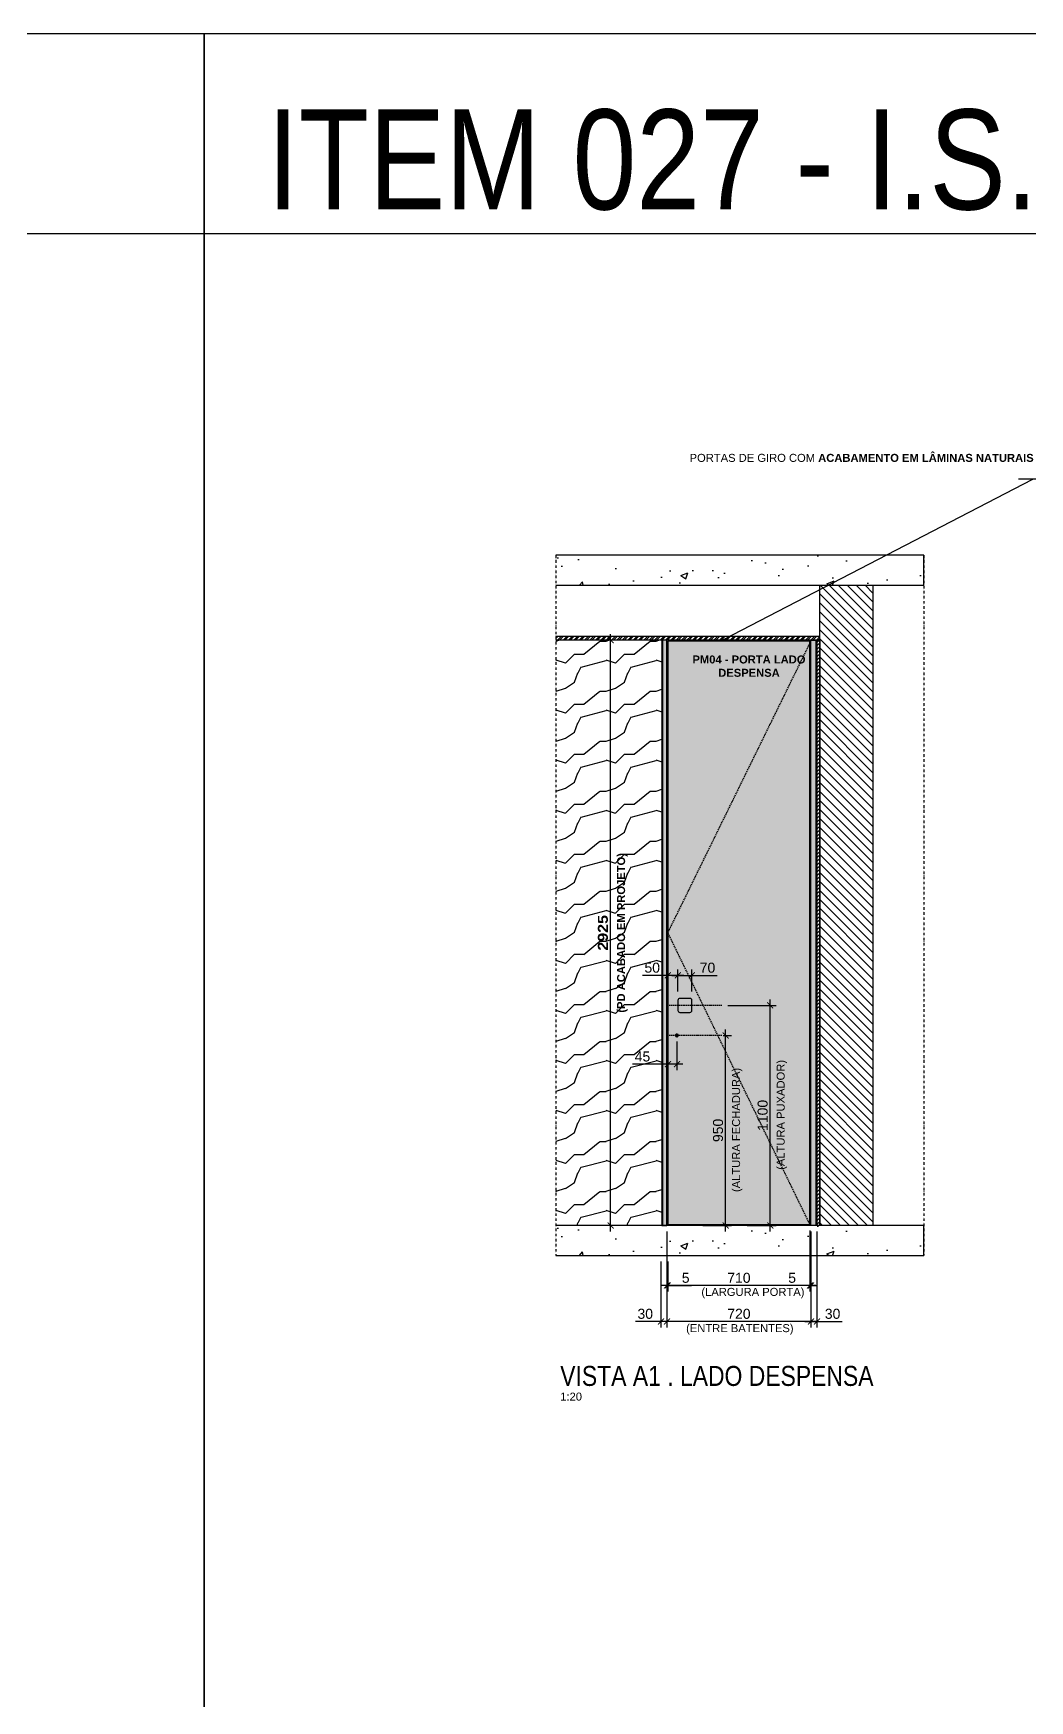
# Model space of a CAD drawing. Header units: millimetres. Extents: x -63251 to 507826, y 5339 to 217512.
# Drawn here: x 74639 to 79619, y 91114 to 99447 of the extents above; entities that cross this region are included whole.
import ezdxf
from ezdxf import colors
from ezdxf.entities.mleader import LeaderData, LeaderLine
from ezdxf.math import Vec2, Vec3

# ---------------------------------------------------------------- set-up
doc = ezdxf.new("R2010")
doc.units = ezdxf.units.MM
doc.header["$PDMODE"] = 3
doc.linetypes.add('TRAÇO 1-1', pattern=[9.525, 6.35, -3.175])
doc.linetypes.add('TRAÇO E PONTO 1-1', pattern=[25.4, 12.7, -6.35, 0, -6.35])
for name, color, linetype in [('COTAS', 9, 'Continuous'), ('DB 1475.24 - Amanda Rosales e Bruno Haidar - Terreo - Obra$0$ARQ-PISO-01', 8, 'Continuous'), ('FERRAGEM', 3, 'Continuous'), ('GESSO', 1, 'Continuous'), ('HACHURA', 21, 'Continuous'), ('LAYOUT', 4, 'Continuous'), ('MARCENARIA', 4, 'Continuous'), ('MARCENARIA . M', 4, 'Continuous'), ('PAREDE', 94, 'Continuous'), ('PROJEÇÃO', 8, 'Continuous'), ('TEXTO', 105, 'Continuous'), ('TEXTO TRAÇO PONTO', 105, 'TRAÇO E PONTO 1-1')]:
    doc.layers.add(name, color=color, linetype=linetype)
doc.styles.add('1-1', font='arial.ttf', dxfattribs={"height": 0.2})
doc.styles.add('MEDIDA OFICIAL', font='ariblk.ttf')
doc.styles.add('PADRÃO', font='arial.ttf')
doc.styles.add('TITULO', font='swissck.ttf')
doc.dimstyles.new('1-20', dxfattribs={"dimscale": 20, "dimtxt": 2.5, "dimasz": 1.5, "dimexe": 1.5, "dimexo": 1.5, "dimtad": 1, "dimtxsty": 'PADRÃO', "dimblk": 'ARCHTICK', "dimcen": 2.5, "dimdle": 1.5, "dimclrd": 9, "dimclre": 9, "dimclrt": 6, "dimadec": 0, "dimazin": 0, "dimtfac": 1, "dimtmove": 0, "dimatfit": 3, "dimfxl": 1.25, "dimlwd": -1, "dimlwe": -1, "dimarcsym": 0})
doc.dimstyles.new('Med. Ofic.1-20', dxfattribs={"dimscale": 20, "dimtxt": 2.5, "dimasz": 1.5, "dimexe": 1.5, "dimexo": 1.5, "dimtad": 1, "dimtxsty": 'MEDIDA OFICIAL', "dimblk": 'ARCHTICK', "dimcen": 2.5, "dimdle": 1.5, "dimclrd": 9, "dimclre": 9, "dimclrt": 10, "dimadec": 0, "dimazin": 0, "dimtfac": 1, "dimtmove": 0, "dimatfit": 3, "dimfxl": 1.25, "dimlwd": -1, "dimlwe": -1, "dimarcsym": 0})

# ---------------------------------------------------------------- blocks, each defined once
blk = doc.blocks.new('_ArchTick')
at = {"color": 0, "linetype": 'ByBlock', "const_width": 0.15}
blk.add_lwpolyline([(-0.5, -0.5), (0.5, 0.5)], dxfattribs=at)
blk = doc.blocks.new('*D1484')
at = {"layer": 'COTAS', "color": 9, "linetype": 'Continuous', "ltscale": 0.4, "transparency": 16777216}
blk.add_line((77524.4, 93459), (77524.4, 96444), dxfattribs=at)
at = {"layer": 'COTAS', "color": 9, "ltscale": 0.4, "transparency": 16777216}
for p, q in [((77674.4, 96414), (77494.4, 96414)), ((77674.4, 93489), (77494.4, 93489))]:
    blk.add_line(p, q, dxfattribs=at)
at = {"layer": 'Defpoints', "color": 0, "ltscale": 0.4, "transparency": 16777216}
for p in [(77524.4, 96414), (77704.4, 96414), (77704.4, 93489)]:
    blk.add_point(p, dxfattribs=at)
at = {"layer": 'COTAS', "color": 9, "ltscale": 0.4, "transparency": 16777216, "xscale": 30, "yscale": 30, "zscale": 30}
for p, rotation in [((77524.4, 96414), 90), ((77524.4, 93489), 270)]:
    blk.add_blockref('_ArchTick', p, dxfattribs=dict(at, rotation=rotation))
at = {"layer": 'COTAS', "color": 10, "ltscale": 0.4, "transparency": 16777216, "insert": (77486, 94951.5), "char_height": 50, "attachment_point": 5, "rotation": 90, "style": 'MEDIDA OFICIAL'}
blk.add_mtext('2925', dxfattribs=at)
blk = doc.blocks.new('*D1485')
at = {"layer": 'Defpoints', "color": 0, "transparency": 16777216}
for p in [(78520.8, 93494), (77810.8, 93339), (77810.8, 93189)]:
    blk.add_point(p, dxfattribs=at)
at = {"layer": 'PAREDE', "color": 9, "transparency": 16777216}
for p, q in [((78520.8, 93464), (78520.8, 93159)), ((77810.8, 93309), (77810.8, 93159)), ((78550.8, 93189), (77780.8, 93189))]:
    blk.add_line(p, q, dxfattribs=at)
at = {"layer": 'PAREDE', "color": 9, "transparency": 16777216, "xscale": 30, "yscale": 30, "zscale": 30, "rotation": 180}
blk.add_blockref('_ArchTick', (77810.8, 93189), dxfattribs=at)
at = {"layer": 'PAREDE', "color": 9, "transparency": 16777216, "xscale": 30, "yscale": 30, "zscale": 30}
blk.add_blockref('_ArchTick', (78520.8, 93189), dxfattribs=at)
at = {"layer": 'PAREDE', "color": 6, "transparency": 16777216, "insert": (78165.8, 93227), "char_height": 50, "attachment_point": 5, "style": 'PADRÃO'}
blk.add_mtext('710', dxfattribs=at)
blk = doc.blocks.new('*D1486')
at = {"layer": 'Defpoints', "color": 0, "transparency": 16777216}
for p in [(77805.8, 93339), (77810.8, 93339), (77810.8, 93189)]:
    blk.add_point(p, dxfattribs=at)
at = {"layer": 'PAREDE', "color": 9, "transparency": 16777216}
for p, q in [((77805.8, 93309), (77805.8, 93159)), ((77810.8, 93309), (77810.8, 93159)), ((77805.8, 93189), (77775.8, 93189)), ((77805.8, 93189), (77810.8, 93189)), ((77810.8, 93189), (77928.9, 93189))]:
    blk.add_line(p, q, dxfattribs=at)
at = {"layer": 'PAREDE', "color": 9, "transparency": 16777216, "xscale": 30, "yscale": 30, "zscale": 30}
blk.add_blockref('_ArchTick', (77805.8, 93189), dxfattribs=at)
at = {"layer": 'PAREDE', "color": 9, "transparency": 16777216, "xscale": 30, "yscale": 30, "zscale": 30, "rotation": 180}
blk.add_blockref('_ArchTick', (77810.8, 93189), dxfattribs=at)
at = {"layer": 'PAREDE', "color": 6, "transparency": 16777216, "insert": (77899.8, 93226.9), "char_height": 50, "attachment_point": 5, "style": 'PADRÃO'}
blk.add_mtext('5', dxfattribs=at)
blk = doc.blocks.new('*D1487')
at = {"layer": 'Defpoints', "color": 0, "transparency": 16777216}
for p in [(78520.8, 93494), (78525.8, 93489), (78520.8, 93189)]:
    blk.add_point(p, dxfattribs=at)
at = {"layer": 'PAREDE', "color": 9, "transparency": 16777216}
for p, q in [((78520.8, 93464), (78520.8, 93159)), ((78525.8, 93459), (78525.8, 93159)), ((78520.8, 93189), (78402.6, 93189)), ((78525.8, 93189), (78520.8, 93189)), ((78525.8, 93189), (78555.8, 93189))]:
    blk.add_line(p, q, dxfattribs=at)
at = {"layer": 'PAREDE', "color": 9, "transparency": 16777216, "xscale": 30, "yscale": 30, "zscale": 30}
blk.add_blockref('_ArchTick', (78520.8, 93189), dxfattribs=at)
at = {"layer": 'PAREDE', "color": 9, "transparency": 16777216, "xscale": 30, "yscale": 30, "zscale": 30, "rotation": 180}
blk.add_blockref('_ArchTick', (78525.8, 93189), dxfattribs=at)
at = {"layer": 'PAREDE', "color": 6, "transparency": 16777216, "insert": (78431.7, 93226.9), "char_height": 50, "attachment_point": 5, "style": 'PADRÃO'}
blk.add_mtext('5', dxfattribs=at)
blk = doc.blocks.new('*D1488')
at = {"layer": 'Defpoints', "color": 0, "transparency": 16777216}
for p in [(77805.8, 93489), (78525.8, 93489), (77805.8, 93009)]:
    blk.add_point(p, dxfattribs=at)
at = {"layer": 'PAREDE', "color": 9, "transparency": 16777216}
for p, q in [((77805.8, 93459), (77805.8, 92979)), ((78525.8, 93459), (78525.8, 92979)), ((78555.8, 93009), (77775.8, 93009))]:
    blk.add_line(p, q, dxfattribs=at)
at = {"layer": 'PAREDE', "color": 9, "transparency": 16777216, "xscale": 30, "yscale": 30, "zscale": 30, "rotation": 180}
blk.add_blockref('_ArchTick', (77805.8, 93009), dxfattribs=at)
at = {"layer": 'PAREDE', "color": 9, "transparency": 16777216, "xscale": 30, "yscale": 30, "zscale": 30}
blk.add_blockref('_ArchTick', (78525.8, 93009), dxfattribs=at)
at = {"layer": 'PAREDE', "color": 6, "transparency": 16777216, "insert": (78165.8, 93047), "char_height": 50, "attachment_point": 5, "style": 'PADRÃO'}
blk.add_mtext('720', dxfattribs=at)
blk = doc.blocks.new('*D1489')
at = {"layer": 'Defpoints', "color": 0, "transparency": 16777216}
for p in [(77775.8, 93339), (77805.8, 93339), (77775.8, 93009)]:
    blk.add_point(p, dxfattribs=at)
at = {"layer": 'PAREDE', "color": 9, "transparency": 16777216}
for p, q in [((77775.8, 93309), (77775.8, 92979)), ((77805.8, 93309), (77805.8, 92979)), ((77775.8, 93009), (77649.3, 93009)), ((77835.8, 93009), (77775.8, 93009))]:
    blk.add_line(p, q, dxfattribs=at)
at = {"layer": 'PAREDE', "color": 9, "transparency": 16777216, "xscale": 30, "yscale": 30, "zscale": 30, "rotation": 180}
blk.add_blockref('_ArchTick', (77775.8, 93009), dxfattribs=at)
at = {"layer": 'PAREDE', "color": 9, "transparency": 16777216, "xscale": 30, "yscale": 30, "zscale": 30}
blk.add_blockref('_ArchTick', (77805.8, 93009), dxfattribs=at)
at = {"layer": 'PAREDE', "color": 6, "transparency": 16777216, "insert": (77697.6, 93047), "char_height": 50, "attachment_point": 5, "style": 'PADRÃO'}
blk.add_mtext('30', dxfattribs=at)
blk = doc.blocks.new('*D1490')
at = {"layer": 'Defpoints', "color": 0, "transparency": 16777216}
for p in [(78525.8, 93489), (78555.8, 93489), (78555.8, 93009)]:
    blk.add_point(p, dxfattribs=at)
at = {"layer": 'PAREDE', "color": 9, "transparency": 16777216}
for p, q in [((78525.8, 93459), (78525.8, 92979)), ((78555.8, 93459), (78555.8, 92979)), ((78495.8, 93009), (78555.8, 93009)), ((78555.8, 93009), (78682.2, 93009))]:
    blk.add_line(p, q, dxfattribs=at)
at = {"layer": 'PAREDE', "color": 9, "transparency": 16777216, "xscale": 30, "yscale": 30, "zscale": 30, "rotation": 180}
blk.add_blockref('_ArchTick', (78525.8, 93009), dxfattribs=at)
at = {"layer": 'PAREDE', "color": 9, "transparency": 16777216, "xscale": 30, "yscale": 30, "zscale": 30}
blk.add_blockref('_ArchTick', (78555.8, 93009), dxfattribs=at)
at = {"layer": 'PAREDE', "color": 6, "transparency": 16777216, "insert": (78634, 93047), "char_height": 50, "attachment_point": 5, "style": 'PADRÃO'}
blk.add_mtext('30', dxfattribs=at)
blk = doc.blocks.new('*D1517')
at = {"layer": 'Defpoints', "color": 0, "transparency": 16777216}
for p in [(78080.1, 94589), (78322.5, 94589), (78177.7, 93489)]:
    blk.add_point(p, dxfattribs=at)
at = {"layer": 'PAREDE', "color": 9, "transparency": 16777216}
for p, q in [((78110.1, 94589), (78352.5, 94589)), ((78322.5, 93459), (78322.5, 94619)), ((78207.7, 93489), (78352.5, 93489))]:
    blk.add_line(p, q, dxfattribs=at)
at = {"layer": 'PAREDE', "color": 9, "transparency": 16777216, "xscale": 30, "yscale": 30, "zscale": 30}
for p, rotation in [((78322.5, 94589), 90), ((78322.5, 93489), 270)]:
    blk.add_blockref('_ArchTick', p, dxfattribs=dict(at, rotation=rotation))
at = {"layer": 'PAREDE', "color": 6, "transparency": 16777216, "insert": (78284.5, 94039), "char_height": 50, "attachment_point": 5, "rotation": 90, "style": 'PADRÃO'}
blk.add_mtext('1100', dxfattribs=at)
blk = doc.blocks.new('*D1518')
at = {"layer": 'Defpoints', "color": 0, "transparency": 16777216}
for p in [(77810.8, 94739), (77810.8, 94589), (77860.8, 94629)]:
    blk.add_point(p, dxfattribs=at)
at = {"layer": 'PAREDE', "color": 9, "transparency": 16777216}
for p, q in [((77810.8, 94619), (77810.8, 94769)), ((77860.8, 94659), (77860.8, 94769)), ((77810.8, 94739), (77684.3, 94739)), ((77890.8, 94739), (77810.8, 94739))]:
    blk.add_line(p, q, dxfattribs=at)
at = {"layer": 'PAREDE', "color": 9, "transparency": 16777216, "xscale": 30, "yscale": 30, "zscale": 30, "rotation": 180}
blk.add_blockref('_ArchTick', (77810.8, 94739), dxfattribs=at)
at = {"layer": 'PAREDE', "color": 9, "transparency": 16777216, "xscale": 30, "yscale": 30, "zscale": 30}
blk.add_blockref('_ArchTick', (77860.8, 94739), dxfattribs=at)
at = {"layer": 'PAREDE', "color": 6, "transparency": 16777216, "insert": (77732.5, 94777), "char_height": 50, "attachment_point": 5, "style": 'PADRÃO'}
blk.add_mtext('50', dxfattribs=at)
blk = doc.blocks.new('*D1519')
at = {"layer": 'Defpoints', "color": 0, "transparency": 16777216}
for p in [(77810.8, 94439), (77855.8, 94439), (77810.8, 94295.1)]:
    blk.add_point(p, dxfattribs=at)
at = {"layer": 'PAREDE', "color": 9, "transparency": 16777216}
for p, q in [((77810.8, 94409), (77810.8, 94265.1)), ((77855.8, 94409), (77855.8, 94265.1)), ((77810.8, 94295.1), (77634.3, 94295.1)), ((77885.8, 94295.1), (77810.8, 94295.1))]:
    blk.add_line(p, q, dxfattribs=at)
at = {"layer": 'PAREDE', "color": 9, "transparency": 16777216, "xscale": 30, "yscale": 30, "zscale": 30, "rotation": 180}
blk.add_blockref('_ArchTick', (77810.8, 94295.1), dxfattribs=at)
at = {"layer": 'PAREDE', "color": 9, "transparency": 16777216, "xscale": 30, "yscale": 30, "zscale": 30}
blk.add_blockref('_ArchTick', (77855.8, 94295.1), dxfattribs=at)
at = {"layer": 'PAREDE', "color": 6, "transparency": 16777216, "insert": (77683.8, 94333.1), "char_height": 50, "attachment_point": 5, "style": 'PADRÃO'}
blk.add_mtext('45', dxfattribs=at)
blk = doc.blocks.new('*D1520')
at = {"layer": 'Defpoints', "color": 0, "transparency": 16777216}
for p in [(78057.1, 94439), (78099.5, 94439), (77954.7, 93489)]:
    blk.add_point(p, dxfattribs=at)
at = {"layer": 'PAREDE', "color": 9, "transparency": 16777216}
for p, q in [((78087.1, 94439), (78129.5, 94439)), ((78099.5, 93459), (78099.5, 94469)), ((77984.7, 93489), (78129.5, 93489))]:
    blk.add_line(p, q, dxfattribs=at)
at = {"layer": 'PAREDE', "color": 9, "transparency": 16777216, "xscale": 30, "yscale": 30, "zscale": 30}
for p, rotation in [((78099.5, 94439), 90), ((78099.5, 93489), 270)]:
    blk.add_blockref('_ArchTick', p, dxfattribs=dict(at, rotation=rotation))
at = {"layer": 'PAREDE', "color": 6, "transparency": 16777216, "insert": (78061.5, 93964), "char_height": 50, "attachment_point": 5, "rotation": 90, "style": 'PADRÃO'}
blk.add_mtext('950', dxfattribs=at)
blk = doc.blocks.new('*D910')
at = {"layer": 'Defpoints', "color": 0, "transparency": 16777216}
for p in [(77930.8, 94739), (77860.8, 94629), (77930.8, 94629)]:
    blk.add_point(p, dxfattribs=at)
at = {"layer": 'PAREDE', "color": 9, "transparency": 16777216}
for p, q in [((77860.8, 94659), (77860.8, 94769)), ((77930.8, 94659), (77930.8, 94769)), ((77830.8, 94739), (77930.8, 94739)), ((77930.8, 94739), (78056.8, 94739))]:
    blk.add_line(p, q, dxfattribs=at)
at = {"layer": 'PAREDE', "color": 9, "transparency": 16777216, "xscale": 30, "yscale": 30, "zscale": 30, "rotation": 180}
blk.add_blockref('_ArchTick', (77860.8, 94739), dxfattribs=at)
at = {"layer": 'PAREDE', "color": 9, "transparency": 16777216, "xscale": 30, "yscale": 30, "zscale": 30}
blk.add_blockref('_ArchTick', (77930.8, 94739), dxfattribs=at)
at = {"layer": 'PAREDE', "color": 6, "transparency": 16777216, "insert": (78008.8, 94777), "char_height": 50, "attachment_point": 5, "style": 'PADRÃO'}
blk.add_mtext('70', dxfattribs=at)

msp = doc.modelspace()

# ---------------------------------------------------------------- hatches: boundary and pattern name
at = {"layer": 'DB 1475.24 - Amanda Rosales e Bruno Haidar - Terreo - Obra$0$ARQ-PISO-01'}
h = msp.add_hatch(dxfattribs=at)
h.set_pattern_fill('ANSI31', color=256, scale=10, angle=450)
h.set_pattern_definition([(135, (191142.514, 37865.43), (-22.45064, -22.45064), [])])
h.paths.add_polyline_path([(78570.76, 96688.952), (78570.76, 93488.952), (78835.76, 93488.952), (78835.76, 96688.952)])
at = {"layer": 'GESSO'}
h = msp.add_hatch(dxfattribs=at)
h.set_pattern_fill('ANSI31', color=256, scale=4)
h.set_pattern_definition([(45, (-363265.324, 70224.458), (-8.98025612, 8.98025612), [])])
h.paths.add_polyline_path([(78570.76, 96413.952), (78555.76, 96413.952), (78555.76, 93488.952), (78570.76, 93488.952)])
at = {"layer": 'HACHURA'}
h = msp.add_hatch(dxfattribs=at)
h.set_pattern_fill('AR-CONC', color=21, scale=2)
h.set_pattern_definition([(50, (34196.8, 74136.82), (364.3693, -31.8782), [38.1, -419.1]), (355, (34196.8, 74136.82), (-70.4868, 382.1137), [30.48, -335.2812]), (100.45144, (34227.16, 74134.17), (293.8825, 350.2355), [32.38, -356.1805]), (46.1842, (34196.8, 74238.42), (542.158, -84.0847), [57.15, -628.65]), (96.6356, (34242, 74231.4), (474.808, 494.852), [48.57, -534.271]), (351.1842, (34196.8, 74238.4), (474.808, 494.852), [45.72, -502.9195]), (21, (34247.6, 74213.02), (303.2288, -204.5304), [38.1, -419.1]), (326, (34247.6, 74213.02), (123.604, 368.376), [30.48, -335.28]), (71.45144, (34272.87, 74195.98), (426.8328, 163.8455), [32.38, -356.18]), (37.5, (34196.8, 74136.82), (6.1772, 169.11008), [0, -331.216, 0, -340.36, 0, -336.55]), (7.5, (34196.8, 74136.82), (133.6393, 200.36115), [0, -194.056, 0, -323.596, 0, -128.27]), (327.5, (34083.51, 74136.82), (271.1812, -11.4575), [0, -127, 0, -396.24, 0, -525.78]), (317.5, (34032.71, 74136.82), (296.2584, 50.853), [0, -165.1, 0, -263.144, 0, -373.38])])
h.paths.add_polyline_path([(77250.765, 96838.952), (77250.765, 96688.952), (79092.753, 96688.952), (79092.753, 96838.952)])
h = msp.add_hatch(dxfattribs=at)
h.set_pattern_fill('ANSI32', color=8, scale=2)
h.set_pattern_definition([(45, (34196.797, 71185.824), (-13.470384, 13.470384), []), (45, (34205.777, 71185.824), (-13.470384, 13.470384), [])])
h.paths.add_polyline_path([(77250.765, 96433.952), (77250.765, 96413.952), (78570.76, 96413.952), (78570.76, 96433.952)])
at = {"layer": 'HACHURA', "ltscale": 0.3}
h = msp.add_hatch(dxfattribs=at)
h.set_pattern_fill('LEGNO5', color=21, scale=250, angle=90, pattern_type=2)
h.set_pattern_definition([(63.4349, (-140, 1e-11), (-250.00033, -249.99979), [33.541, -525.476]), (14.5742, (-125, 30), (-6750.00055216, -1749.99822292), [129.156, -12786.4355]), (342.4744, (-250, 62.5), (3999.9992282, -1250.0020671), [49.81225, -4931.4025]), (45, (-202.5, 47.5), (7e-14, 250.00008), [63.6395, -289.91375]), (0, (-157.5, 92.5), (250, 250), [47.5, -202.5]), (39.0939, (-110, 92.5), (2749.9984775, 2250.0020078), [103.07775, -5050.8045]), (0, (-30, 157.5), (250, 250), [30, -220]), (17.5256, (-250, 157.5), (-3999.9992282, -1250.0020671), [49.81225, -4931.4025]), (33.6901, (-202.5, 172.5), (-499.99989, -250.000334), [54.08325, -847.3045]), (69.7751, (-157.5, 202.5), (1000.0020839, 2749.9993161), [50.62125, -5011.493])])
h.paths.add_polyline_path([(77780.76, 96413.952), (77250.765, 96413.952), (77250.765, 93488.952), (77780.76, 93488.952)])
at = {"layer": 'HACHURA', "true_color": 0xba9673}
h = msp.add_hatch(color=33, dxfattribs=at)
h.dxf.hatch_style = 1
h.paths.add_polyline_path([(77805.76, 93488.953), (77775.76, 93488.953), (77775.76, 96413.952), (77805.76, 96413.952)])
h = msp.add_hatch(color=33, dxfattribs=at)
h.dxf.hatch_style = 1
h.paths.add_polyline_path([(77810.76, 93493.952), (78520.76, 93493.952), (78520.76, 96408.952), (77810.76, 96408.952)])
h = msp.add_hatch(color=33, dxfattribs=at)
h.dxf.hatch_style = 1
h.paths.add_polyline_path([(78525.76, 93488.953), (78555.76, 93488.953), (78555.76, 96413.952), (78525.76, 96413.952)])
at = {"layer": 'HACHURA'}
h = msp.add_hatch(dxfattribs=at)
h.set_pattern_fill('AR-CONC', color=21, scale=2)
h.set_pattern_definition([(50, (34196.8, 70786.82), (364.3693, -31.8782), [38.1, -419.1]), (355, (34196.8, 70786.82), (-70.4868, 382.1137), [30.48, -335.2812]), (100.45144, (34227.16, 70784.17), (293.8825, 350.2355), [32.38, -356.1805]), (46.1842, (34196.8, 70888.42), (542.158, -84.0847), [57.15, -628.65]), (96.6356, (34242, 70881.4), (474.808, 494.852), [48.57, -534.271]), (351.1842, (34196.8, 70888.4), (474.808, 494.852), [45.72, -502.9195]), (21, (34247.6, 70863.02), (303.2288, -204.5304), [38.1, -419.1]), (326, (34247.6, 70863.02), (123.604, 368.376), [30.48, -335.28]), (71.45144, (34272.87, 70845.98), (426.8328, 163.8455), [32.38, -356.18]), (37.5, (34196.8, 70786.82), (6.1772, 169.11008), [0, -331.216, 0, -340.36, 0, -336.55]), (7.5, (34196.8, 70786.82), (133.6393, 200.36115), [0, -194.056, 0, -323.596, 0, -128.27]), (327.5, (34083.51, 70786.82), (271.1812, -11.4575), [0, -127, 0, -396.24, 0, -525.78]), (317.5, (34032.71, 70786.82), (296.2584, 50.853), [0, -165.1, 0, -263.144, 0, -373.38])])
h.paths.add_polyline_path([(77250.765, 93488.952), (77250.765, 93338.952), (79092.753, 93338.952), (79092.753, 93488.952)])

# ---------------------------------------------------------------- linework, layer by layer
at = {"layer": 'FERRAGEM'}
msp.add_lwpolyline([(77855.76, 94430.452), (77855.76, 94430.452, -0.41421356), (77850.76, 94435.452), (77850.76, 94442.452, -0.41421356), (77855.76, 94447.452), (77855.76, 94447.452, -0.41421356), (77860.76, 94442.452), (77860.76, 94435.452, -0.41421356)], format="xyb", close=True, dxfattribs=at)
at = {"layer": 'GESSO', "color": 1}
for points in [[(77250.765, 96433.952), (78570.76, 96433.952)], [(78570.76, 96413.952), (77250.765, 96413.952)]]:
    msp.add_lwpolyline(points, dxfattribs=at)
at = {"layer": 'GESSO'}
msp.add_lwpolyline([(78555.76, 96413.952), (78570.76, 96413.952), (78570.76, 93488.952), (78555.76, 93488.952)], close=True, dxfattribs=at)
at = {"layer": 'LAYOUT', "color": 10, "linetype": 'TRAÇO E PONTO 1-1', "ltscale": 0.5}
for p, q in [((77861.728, 94438.952), (77849.792, 94438.952)), ((77855.76, 94429.543), (77855.76, 94448.362))]:
    msp.add_line(p, q, dxfattribs=at)
at = {"layer": 'MARCENARIA'}
for points in [[(77805.76, 96413.952), (77780.76, 96413.952), (77780.76, 93488.952), (77805.76, 93488.952)], [(78525.76, 96413.952), (78550.76, 96413.952), (78550.76, 93488.952), (78525.76, 93488.952)]]:
    msp.add_lwpolyline(points, close=True, dxfattribs=at)
at = {"layer": 'MARCENARIA . M', "color": 3}
for p, q in [((64762.154, 98447.06), (75493.551, 98447.06)), ((75493.552, 98447.06), (85003.43, 98447.06))]:
    msp.add_line(p, q, dxfattribs=at)
for points in [[(75493.551, 99447.06), (75493.551, 87777.159), (64762.154, 87777.159), (64762.154, 99447.06)], [(85003.43, 99447.06), (85003.43, 87777.159), (75493.552, 87777.159), (75493.552, 99447.06)]]:
    msp.add_lwpolyline(points, close=True, dxfattribs=at)
at = {"layer": 'MARCENARIA . M'}
msp.add_lwpolyline([(77810.76, 93493.952), (78520.76, 93493.952), (78520.76, 96408.952), (77810.76, 96408.952)], close=True, dxfattribs=at)
msp.add_lwpolyline([(77870.76, 94553.952), (77920.76, 94553.952, 0.41421356), (77930.76, 94563.952), (77930.76, 94613.952, 0.41421356), (77920.76, 94623.952), (77870.76, 94623.952, 0.41421356), (77860.76, 94613.952), (77860.76, 94563.952, 0.41421356)], format="xyb", close=True, dxfattribs=at)
at = {"layer": 'PAREDE'}
for p, q in [((77785.76, 93488.952), (77785.76, 96413.952)), ((78555.76, 96413.952), (78555.76, 93488.952))]:
    msp.add_line(p, q, dxfattribs=at)
at = {"layer": 'PAREDE', "color": 10, "linetype": 'TRAÇO 1-1'}
for p, q in [((78080.142, 94588.952), (77810.76, 94588.952)), ((78080.142, 94438.952), (77810.76, 94438.952))]:
    msp.add_line(p, q, dxfattribs=at)
at = {"layer": 'PAREDE'}
for points in [[(77250.765, 96688.952), (79090.753, 96688.952), (79090.753, 96838.952), (77250.765, 96838.952)], [(78835.76, 96688.952), (78835.76, 93488.952), (78570.76, 93488.952), (78570.76, 96688.952)], [(77250.765, 93338.952), (79090.753, 93338.952), (79090.753, 93488.952), (77250.765, 93488.952)]]:
    msp.add_lwpolyline(points, dxfattribs=at)
at = {"layer": 'PROJEÇÃO', "color": 21, "linetype": 'TRAÇO 1-1'}
msp.add_lwpolyline([(78520.76, 93493.952), (77810.76, 94951.452), (78520.76, 96398.952)], dxfattribs=at)
at = {"layer": 'TEXTO TRAÇO PONTO'}
for p, q in [((77250.765, 96838.952), (77250.765, 93338.952)), ((79090.753, 96838.952), (79090.753, 93338.952))]:
    msp.add_line(p, q, dxfattribs=at)

# ---------------------------------------------------------------- texts
at = {"layer": 'COTAS', "color": 6, "char_height": 40, "rotation": 90, "style": 'PADRÃO'}
for s, insert, width, attachment_point in [('{\\fArial|b1|i0|c0|p34;\\C10;(PD ACABADO EM PROJETO)}', (77556.854, 94951.452), 823.04608, 2), ('(ALTURA FECHADURA)', (78183.552, 93966.452), 1350, 8), ('(ALTURA PUXADOR)', (78406.55, 94041.452), 1350, 8)]:
    msp.add_mtext(s, dxfattribs=dict(at, insert=insert, width=width, attachment_point=attachment_point))
at = {"layer": 'COTAS', "color": 6, "char_height": 40, "width": 1348, "attachment_point": 2, "style": 'PADRÃO'}
for s, insert in [('(LARGURA PORTA)', (78235.76, 93176.861)), ('(ENTRE BATENTES)', (78170.451, 92995.785))]:
    msp.add_mtext(s, dxfattribs=dict(at, insert=insert))
at = {"layer": 'TEXTO', "color": 1, "attachment_point": 7, "style": 'TITULO'}
for s, insert, char_height, width in [('ITEM 027 - I.S.', (75807.128, 98559.668), 500, 11376.712), ('VISTA A1 . LADO DESPENSA', (77272.659, 92685.559), 100, 2667.84777)]:
    msp.add_mtext(s, dxfattribs=dict(at, insert=insert, char_height=char_height, width=width))
at = {"layer": 'TEXTO', "char_height": 40, "style": 'PADRÃO'}
for s, insert, width, attachment_point in [('{\\fArial|b1|i0|c0|p34;PM04 - PORTA LADO DESPENSA}', (78216.048, 96337.746), 618.31214, 2), ('1:20', (77272.659, 92653.559), 480, 1)]:
    msp.add_mtext(s, dxfattribs=dict(at, insert=insert, width=width, attachment_point=attachment_point))

# ---------------------------------------------------------------- dimensions: what is measured, and where the dimension line sits
at = {"layer": 'COTAS', "color": 7, "ltscale": 0.4, "true_color": 0xededed}
dim = msp.add_linear_dim(base=(77524.365, 96413.952), p1=(77704.365, 93488.952), p2=(77704.365, 96413.952), angle=90, dimstyle='Med. Ofic.1-20', dxfattribs=at)
dim.commit()
dim.dimension.update_dxf_attribs({"geometry": '*D1484', "text_midpoint": (77486.012, 94951.452)})
at = {"layer": 'PAREDE', "color": 2}
for base, p2, picture, middle in [((77810.76, 94738.952), (77810.76, 94588.952), '*D1518', (77732.534, 94776.981)), ((77930.76, 94738.952), (77930.76, 94628.952), '*D910', (78008.782, 94776.981))]:
    dim = msp.add_linear_dim(base=base, p1=(77860.76, 94628.952), p2=p2, angle=180, dimstyle='1-20', dxfattribs=at)
    dim.commit()
    dim.dimension.update_dxf_attribs({"geometry": picture, "text_midpoint": middle})
at = {"layer": 'PAREDE', "color": 6}
for base, p1, p2, angle, picture, middle in [((78322.545, 94588.952), (78177.725, 93488.952), (78080.142, 94588.952), 90, '*D1517', (78284.517, 94038.952)), ((78099.547, 94438.952), (77954.727, 93488.952), (78057.137, 94438.952), 90, '*D1520', (78061.518, 93963.952)), ((77805.76, 93008.952), (78525.76, 93488.952), (77805.76, 93488.952), 180, '*D1488', (78165.76, 93046.981)), ((77810.76, 93188.952), (78520.76, 93493.952), (77810.76, 93338.952), 180, '*D1485', (78165.76, 93226.981)), ((78520.76, 93188.952), (78525.76, 93488.952), (78520.76, 93493.952), 180, '*D1487', (78431.684, 93226.879)), ((77775.76, 93008.952), (77805.76, 93338.952), (77775.76, 93338.952), 180, '*D1489', (77697.551, 93046.998)), ((77810.76, 93188.952), (77805.76, 93338.952), (77810.76, 93338.952), 180, '*D1486', (77899.836, 93226.879))]:
    dim = msp.add_linear_dim(base=base, p1=p1, p2=p2, angle=angle, dimstyle='1-20', dxfattribs=at)
    dim.commit()
    dim.dimension.update_dxf_attribs({"geometry": picture, "text_midpoint": middle})
at = {"layer": 'PAREDE', "color": 2}
dim = msp.add_linear_dim(base=(77810.76, 94295.135), p1=(77855.76, 94438.952), p2=(77810.76, 94438.952), angle=180, dimstyle='1-20', dxfattribs=at)
dim.commit()
dim.dimension.update_dxf_attribs({"geometry": '*D1519', "text_midpoint": (77683.762, 94295.135), "dimtype": 160})
at = {"layer": 'PAREDE', "color": 6}
dim = msp.add_linear_dim(base=(78555.76, 93008.952), p1=(78525.76, 93488.952), p2=(78555.76, 93488.952), dimstyle='1-20', dxfattribs=at)
dim.commit()
dim.dimension.update_dxf_attribs({"geometry": '*D1490', "text_midpoint": (78633.97, 93046.998)})

# ---------------------------------------------------------------- leaders
at = {"layer": 'COTAS'}
ml = msp.add_multileader_mtext('Standard', dxfattribs=at)
ml.set_content('PORTAS DE GIRO COM {\\fArial|b1|i0|c0|p34;\\C10;ACABAMENTO} {\\fArial|b1|i0|c0|p34;EM LÂMINAS NATURAIS DE CARVALHO EUROPEU}', color=105, style='1-1')
ml.set_leader_properties(color=256, linetype='ByLayer', lineweight=-1)
ml.build(insert=Vec2(0, 0))
ml.multileader.update_dxf_attribs({"text_left_attachment_type": 2, "text_right_attachment_type": 2, "dogleg_length": 0.36, "arrow_head_size": 20, "scale": 200})
ctx = ml.context
ctx.base_point, ctx.scale, ctx.char_height, ctx.arrow_head_size, ctx.landing_gap_size, ctx.plane_origin = Vec3(57220.537, 97218.736), 200, 40, 20, 40, Vec3(56243.021, 96904.568)
ctx.left_attachment, ctx.right_attachment, ctx.text_align_type = 2, 2, 1
notes = []
notes.append((ctx, [(1, (1, 1, 0), (58142.769, 97218.736), (-1, 0), 72, [(0, [(56578.435, 96408.952)], 0, []), (1, [(59053.822, 96408.952), (59053.822, 97218.736)], 0, [])])]))
ctx.mtext.insert, ctx.mtext.width, ctx.mtext.alignment, ctx.mtext.flow_direction = Vec3(57645.653, 97345.285), 923.88687, 2, 5
ml = msp.add_multileader_mtext('Standard', dxfattribs=at)
ml.set_content('PORTAS DE GIRO COM {\\fArial|b1|i0|c0|p34;\\C10;ACABAMENTO} {\\fArial|b1|i0|c0|p34;EM LÂMINAS NATURAIS DE CARVALHO EUROPEU}', color=105, style='1-1')
ml.set_leader_properties(color=256, linetype='ByLayer', lineweight=-1)
ml.build(insert=Vec2(0, 0))
ml.multileader.update_dxf_attribs({"text_left_attachment_type": 2, "text_right_attachment_type": 2, "dogleg_length": 0.36, "arrow_head_size": 20, "scale": 200})
ctx = ml.context
ctx.base_point, ctx.scale, ctx.char_height, ctx.arrow_head_size, ctx.landing_gap_size, ctx.plane_origin = Vec3(67732.36, 97218.736), 200, 40, 20, 40, Vec3(66754.844, 96904.568)
ctx.left_attachment, ctx.right_attachment, ctx.text_align_type = 2, 2, 1
notes.append((ctx, [(1, (1, 1, 0), (68654.592, 97218.736), (-1, 0), 72, [(0, [(67090.258, 96408.952)], 0, []), (1, [(69565.645, 96408.952), (69565.645, 97218.736)], 0, [])])]))
ctx.mtext.insert, ctx.mtext.width, ctx.mtext.alignment, ctx.mtext.flow_direction = Vec3(68157.476, 97345.285), 923.88687, 2, 5
ml = msp.add_multileader_mtext('Standard', dxfattribs=at)
ml.set_content('PORTAS DE GIRO COM {\\fArial|b1|i0|c0|p34;\\C10;ACABAMENTO} {\\fArial|b1|i0|c0|p34;EM LÂMINAS NATURAIS DE CARVALHO EUROPEU}', color=105, style='1-1')
ml.set_leader_properties(color=256, linetype='ByLayer', lineweight=-1)
ml.build(insert=Vec2(0, 0))
ml.multileader.update_dxf_attribs({"text_left_attachment_type": 2, "text_right_attachment_type": 2, "dogleg_length": 0.36, "arrow_head_size": 20, "scale": 200})
ctx = ml.context
ctx.base_point, ctx.scale, ctx.char_height, ctx.arrow_head_size, ctx.landing_gap_size, ctx.plane_origin = Vec3(78712.612, 97218.736), 200, 40, 20, 40, Vec3(77735.097, 96904.568)
ctx.left_attachment, ctx.right_attachment, ctx.text_align_type = 2, 2, 1
notes.append((ctx, [(1, (1, 1, 0), (79634.844, 97218.736), (-1, 0), 72, [(0, [(78070.51, 96408.952)], 0, []), (1, [(80545.897, 96408.952), (80545.897, 97218.736)], 0, [])])]))
ctx.mtext.insert, ctx.mtext.width, ctx.mtext.alignment, ctx.mtext.flow_direction = Vec3(79137.728, 97345.285), 923.88687, 2, 5
ml = msp.add_multileader_mtext('Standard', dxfattribs=at)
ml.set_content('PORTAS DE GIRO COM {\\fArial|b1|i0|c0|p34;\\C10;ACABAMENTO} {\\fArial|b1|i0|c0|p34;EM LÂMINAS NATURAIS DE CARVALHO EUROPEU}', color=105, style='1-1')
ml.set_leader_properties(color=256, linetype='ByLayer', lineweight=-1)
ml.build(insert=Vec2(0, 0))
ml.multileader.update_dxf_attribs({"text_left_attachment_type": 2, "text_right_attachment_type": 2, "dogleg_length": 0.36, "arrow_head_size": 20, "scale": 200})
ctx = ml.context
ctx.base_point, ctx.scale, ctx.char_height, ctx.arrow_head_size, ctx.landing_gap_size, ctx.plane_origin = Vec3(98119.937, 97218.736), 200, 40, 20, 40, Vec3(96961.015, 96904.568)
ctx.left_attachment, ctx.right_attachment, ctx.text_align_type = 2, 2, 1
notes.append((ctx, [(1, (1, 1, 0), (99042.169, 97218.736), (-1, 0), 72, [(0, [(97346.158, 96408.952)], 0, []), (1, [(99843.983, 96408.952), (99843.983, 97218.736)], 0, [])])]))
ctx.mtext.insert, ctx.mtext.width, ctx.mtext.alignment, ctx.mtext.flow_direction = Vec3(98545.053, 97345.285), 923.88687, 2, 5
ml = msp.add_multileader_mtext('Standard', dxfattribs=at)
ml.set_content('BATENTES COM {\\fArial|b1|i0|c0|p34;\\C10;ACABAMENTO} {\\fArial|b1|i0|c0|p34;EM LÂMINAS NATURAIS DE CARVALHO EUROPEU}', color=105, style='1-1')
ml.set_leader_properties(color=256, linetype='ByLayer', lineweight=-1)
ml.build(insert=Vec2(0, 0))
ml.multileader.update_dxf_attribs({"text_left_attachment_type": 2, "text_right_attachment_type": 2, "dogleg_length": 0.36, "arrow_head_size": 20, "scale": 200})
ctx = ml.context
ctx.base_point, ctx.scale, ctx.char_height, ctx.arrow_head_size, ctx.landing_gap_size, ctx.plane_origin = Vec3(61694.561, 97218.736), 200, 40, 20, 40, Vec3(61150.896, 96904.568)
ctx.left_attachment, ctx.right_attachment, ctx.text_align_type = 2, 2, 1
notes.append((ctx, [(0, (1, 1, 0), (61536.039, 97218.736), (1, 0), 158.522, [(0, [(61536.039, 96408.952)], 0, [])])]))
ctx.mtext.insert, ctx.mtext.width, ctx.mtext.alignment, ctx.mtext.flow_direction = Vec3(62161.368, 97311.61), 923.88687, 2, 5
ml = msp.add_multileader_mtext('Standard', dxfattribs=at)
ml.set_content('BATENTES COM {\\fArial|b1|i0|c0|p34;\\C10;ACABAMENTO} {\\fArial|b1|i0|c0|p34;EM LÂMINAS NATURAIS DE CARVALHO EUROPEU}', color=105, style='1-1')
ml.set_leader_properties(color=256, linetype='ByLayer', lineweight=-1)
ml.build(insert=Vec2(0, 0))
ml.multileader.update_dxf_attribs({"text_left_attachment_type": 2, "text_right_attachment_type": 2, "dogleg_length": 0.36, "arrow_head_size": 20, "scale": 200})
ctx = ml.context
ctx.base_point, ctx.scale, ctx.char_height, ctx.arrow_head_size, ctx.landing_gap_size, ctx.plane_origin = Vec3(72177.66, 97218.736), 200, 40, 20, 40, Vec3(71633.996, 96904.568)
ctx.left_attachment, ctx.right_attachment, ctx.text_align_type = 2, 2, 1
notes.append((ctx, [(0, (1, 1, 0), (72019.139, 97218.736), (1, 0), 158.522, [(0, [(72019.139, 96408.952)], 0, [])])]))
ctx.mtext.insert, ctx.mtext.width, ctx.mtext.alignment, ctx.mtext.flow_direction = Vec3(72644.468, 97311.61), 923.88687, 2, 5
ml = msp.add_multileader_mtext('Standard', dxfattribs=at)
ml.set_content('BATENTES COM {\\fArial|b1|i0|c0|p34;\\C10;ACABAMENTO} {\\fArial|b1|i0|c0|p34;EM LÂMINAS NATURAIS DE CARVALHO EUROPEU}', color=105, style='1-1')
ml.set_leader_properties(color=256, linetype='ByLayer', lineweight=-1)
ml.build(insert=Vec2(0, 0))
ml.multileader.update_dxf_attribs({"text_left_attachment_type": 2, "text_right_attachment_type": 2, "dogleg_length": 0.36, "arrow_head_size": 20, "scale": 200})
ctx = ml.context
ctx.base_point, ctx.scale, ctx.char_height, ctx.arrow_head_size, ctx.landing_gap_size, ctx.plane_origin = Vec3(83026.044, 97218.736), 200, 40, 20, 40, Vec3(82482.38, 96904.568)
ctx.left_attachment, ctx.right_attachment, ctx.text_align_type = 2, 2, 1
notes.append((ctx, [(0, (1, 1, 0), (82867.523, 97218.736), (1, 0), 158.522, [(0, [(82867.523, 96408.952)], 0, [])])]))
ctx.mtext.insert, ctx.mtext.width, ctx.mtext.alignment, ctx.mtext.flow_direction = Vec3(83492.852, 97311.61), 923.88687, 2, 5
ml = msp.add_multileader_mtext('Standard', dxfattribs=at)
ml.set_content('BATENTES COM {\\fArial|b1|i0|c0|p34;\\C10;ACABAMENTO} {\\fArial|b1|i0|c0|p34;EM LÂMINAS NATURAIS DE CARVALHO EUROPEU}', color=105, style='1-1')
ml.set_leader_properties(color=256, linetype='ByLayer', lineweight=-1)
ml.build(insert=Vec2(0, 0))
ml.multileader.update_dxf_attribs({"text_left_attachment_type": 2, "text_right_attachment_type": 2, "dogleg_length": 0.36, "arrow_head_size": 20, "scale": 200})
ctx = ml.context
ctx.base_point, ctx.scale, ctx.char_height, ctx.arrow_head_size, ctx.landing_gap_size, ctx.plane_origin = Vec3(87661.082, 97218.736), 200, 40, 20, 40, Vec3(87117.418, 96904.568)
ctx.left_attachment, ctx.right_attachment, ctx.text_align_type = 2, 2, 1
notes.append((ctx, [(0, (1, 1, 0), (87502.561, 97218.736), (1, 0), 158.522, [(0, [(87502.561, 96408.952)], 0, [])])]))
ctx.mtext.insert, ctx.mtext.width, ctx.mtext.alignment, ctx.mtext.flow_direction = Vec3(88127.89, 97311.61), 923.88687, 2, 5
ml = msp.add_multileader_mtext('Standard', dxfattribs=at)
ml.set_content('LADO CRU PARA RECEBER REVESTIMENTO DE PEDRA ', color=105, style='1-1')
ml.set_leader_properties(color=256, linetype='ByLayer', lineweight=-1)
ml.build(insert=Vec2(0, 0))
ml.multileader.update_dxf_attribs({"text_left_attachment_type": 2, "text_right_attachment_type": 2, "dogleg_length": 0.36, "arrow_head_size": 20, "scale": 200})
ctx = ml.context
ctx.base_point, ctx.scale, ctx.char_height, ctx.arrow_head_size, ctx.landing_gap_size, ctx.plane_origin = Vec3(89944.473, 97218.736), 200, 40, 20, 40, Vec3(89400.809, 96904.568)
ctx.left_attachment, ctx.right_attachment, ctx.text_align_type = 2, 2, 1
notes.append((ctx, [(0, (1, 1, 0), (89785.952, 97218.736), (1, 0), 158.522, [(0, [(89785.952, 96408.952)], 0, [])])]))
ctx.mtext.insert, ctx.mtext.width, ctx.mtext.alignment, ctx.mtext.flow_direction = Vec3(90353.355, 97273.12), 923.88687, 2, 5
ml = msp.add_multileader_mtext('Standard', dxfattribs=at)
ml.set_content('BATENTES COM {\\fArial|b1|i0|c0|p34;\\C10;ACABAMENTO} {\\fArial|b1|i0|c0|p34;EM LÂMINAS NATURAIS DE CARVALHO EUROPEU}', color=105, style='1-1')
ml.set_leader_properties(color=256, linetype='ByLayer', lineweight=-1)
ml.build(insert=Vec2(0, 0))
ml.multileader.update_dxf_attribs({"text_left_attachment_type": 2, "text_right_attachment_type": 2, "dogleg_length": 0.36, "arrow_head_size": 20, "scale": 200})
ctx = ml.context
ctx.base_point, ctx.scale, ctx.char_height, ctx.arrow_head_size, ctx.landing_gap_size, ctx.plane_origin = Vec3(92669.664, 97218.736), 200, 40, 20, 40, Vec3(92125.999, 96904.568)
ctx.left_attachment, ctx.right_attachment, ctx.text_align_type = 2, 2, 1
notes.append((ctx, [(0, (1, 1, 0), (92511.142, 97218.736), (1, 0), 158.522, [(0, [(92511.142, 96408.952)], 0, [])])]))
ctx.mtext.insert, ctx.mtext.width, ctx.mtext.alignment, ctx.mtext.flow_direction = Vec3(93136.472, 97311.61), 923.88687, 2, 5
ml = msp.add_multileader_mtext('Standard', dxfattribs=at)
ml.set_content('BATENTES COM {\\fArial|b1|i0|c0|p34;\\C10;ACABAMENTO} {\\fArial|b1|i0|c0|p34;EM LÂMINAS NATURAIS DE CARVALHO EUROPEU}', color=105, style='1-1')
ml.set_leader_properties(color=256, linetype='ByLayer', lineweight=-1)
ml.build(insert=Vec2(0, 0))
ml.multileader.update_dxf_attribs({"text_left_attachment_type": 2, "text_right_attachment_type": 2, "dogleg_length": 0.36, "arrow_head_size": 20, "scale": 200})
ctx = ml.context
ctx.base_point, ctx.scale, ctx.char_height, ctx.arrow_head_size, ctx.landing_gap_size, ctx.plane_origin = Vec3(102251.962, 97218.736), 200, 40, 20, 40, Vec3(101708.298, 96904.568)
ctx.left_attachment, ctx.right_attachment, ctx.text_align_type = 2, 2, 1
notes.append((ctx, [(0, (1, 1, 0), (102093.44, 97218.736), (1, 0), 158.522, [(0, [(102093.44, 96408.952)], 0, [])])]))
ctx.mtext.insert, ctx.mtext.width, ctx.mtext.alignment, ctx.mtext.flow_direction = Vec3(102718.77, 97311.61), 923.88687, 2, 5
for ctx, leaders in notes:
    for number, flags, end, landing, length, lines in leaders:
        leader = LeaderData()
        leader.index, (leader.has_last_leader_line, leader.has_dogleg_vector, leader.attachment_direction) = number, flags
        leader.last_leader_point, leader.dogleg_vector, leader.dogleg_length = Vec3(end), Vec3(landing), length
        for number, points, colour, breaks in lines:
            line = LeaderLine()
            line.index, line.vertices, line.color, line.breaks = number, Vec3.list(points), colors.encode_raw_color(colour), breaks
            leader.lines.append(line)
        ctx.leaders.append(leader)

doc.saveas('drawing.dxf')
